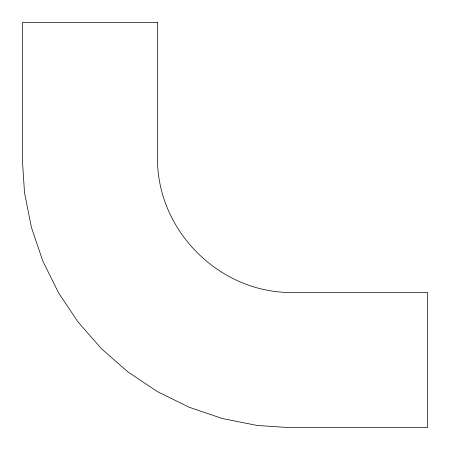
<?xml version="1.0" encoding="UTF-8"?>
<svg xmlns="http://www.w3.org/2000/svg" width="450" height="450" viewBox="0 0 450 450"><rect width="100%" height="100%" fill="white"/><g stroke="black" fill="none" stroke-linecap="round" stroke-linejoin="round"><path stroke-width="0.67" d="M157.5 22.5L22.5 22.5L22.5 161.921L24.525 192.78L31.421 227.458L42.784 260.938L58.421 292.646L78.064 322.043L101.374 348.626L127.957 371.936L157.354 391.579L189.062 407.216L222.542 418.579L257.22 425.475L288.079 427.5L427.5 427.5L427.5 292.5L292.5 292.5C219.504 293.361 156.639 230.496 157.5 157.5L157.5 22.5"/></g></svg>
